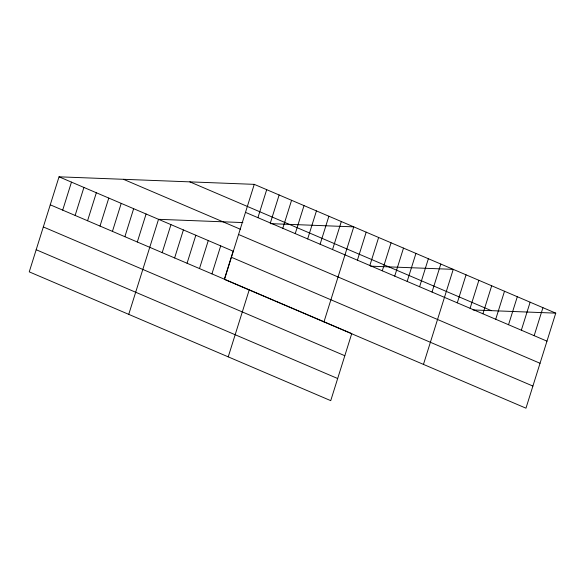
<?xml version="1.0" encoding="UTF-8"?>
<svg xmlns="http://www.w3.org/2000/svg" width="585" height="585" viewBox="0 0 585 585"><rect width="100%" height="100%" fill="white"/><g stroke="black" fill="none" stroke-linecap="round" stroke-linejoin="round"><path stroke-width="0.88" d="M254.263 184.355L224.479 279.403L525.966 408.184L555.75 313.143L254.263 184.355L59.034 176.816L29.25 271.857L330.737 400.645L351.746 333.604L275.667 301.107M62.697 210.132L71.472 182.125M75.129 215.441L83.911 187.441M87.567 220.757L96.342 192.75M100.006 226.066L108.781 198.066M112.437 231.382L121.219 203.375M124.876 236.691L133.651 208.691M137.314 242.007L146.089 214M128.744 314.357L158.528 219.316L242.863 222.571M162.184 252.632L170.959 224.625M174.623 257.941L183.398 229.942M187.061 263.257L195.836 235.25M199.492 268.566L208.275 240.559M211.931 273.882L220.706 245.875M224.369 279.191L233.144 251.184L59.034 176.816M257.919 217.671L266.702 189.672M228.23 356.857L249.239 289.816M270.358 222.987L279.133 194.98M282.796 228.296L291.571 200.297M295.235 233.612L304.01 205.606M307.666 238.921L316.441 210.922M320.105 244.237L328.88 216.231M332.543 249.546L341.318 221.547M323.966 321.896L353.757 226.856L270.248 223.631M357.413 260.171L366.188 232.172M369.852 265.488L378.627 237.481M382.283 270.796L391.065 242.797M394.721 276.113L403.496 248.106M407.16 281.422L415.935 253.422M419.599 286.738L428.374 258.731M432.03 292.047L440.805 264.04M423.46 364.396L453.243 269.356L370.568 266.16M457.28 302.833L466.055 274.826M470.091 308.31L478.874 280.303M482.91 313.779L491.685 285.772M495.722 319.256L504.497 291.25M508.533 324.726L517.308 296.719M521.345 330.203L530.127 302.196M534.163 335.673L542.938 307.666M473.068 309.948L555.75 313.143M189.84 181.869L491.327 310.65M245.488 212.362L546.975 341.15M123.457 179.302L240.362 229.24M238.556 234.483L540.043 363.27M231.411 257.276L532.898 386.063M50.259 204.816L274.87 300.763M43.327 226.943L344.814 355.724M36.182 249.736L337.669 378.517"/></g></svg>
